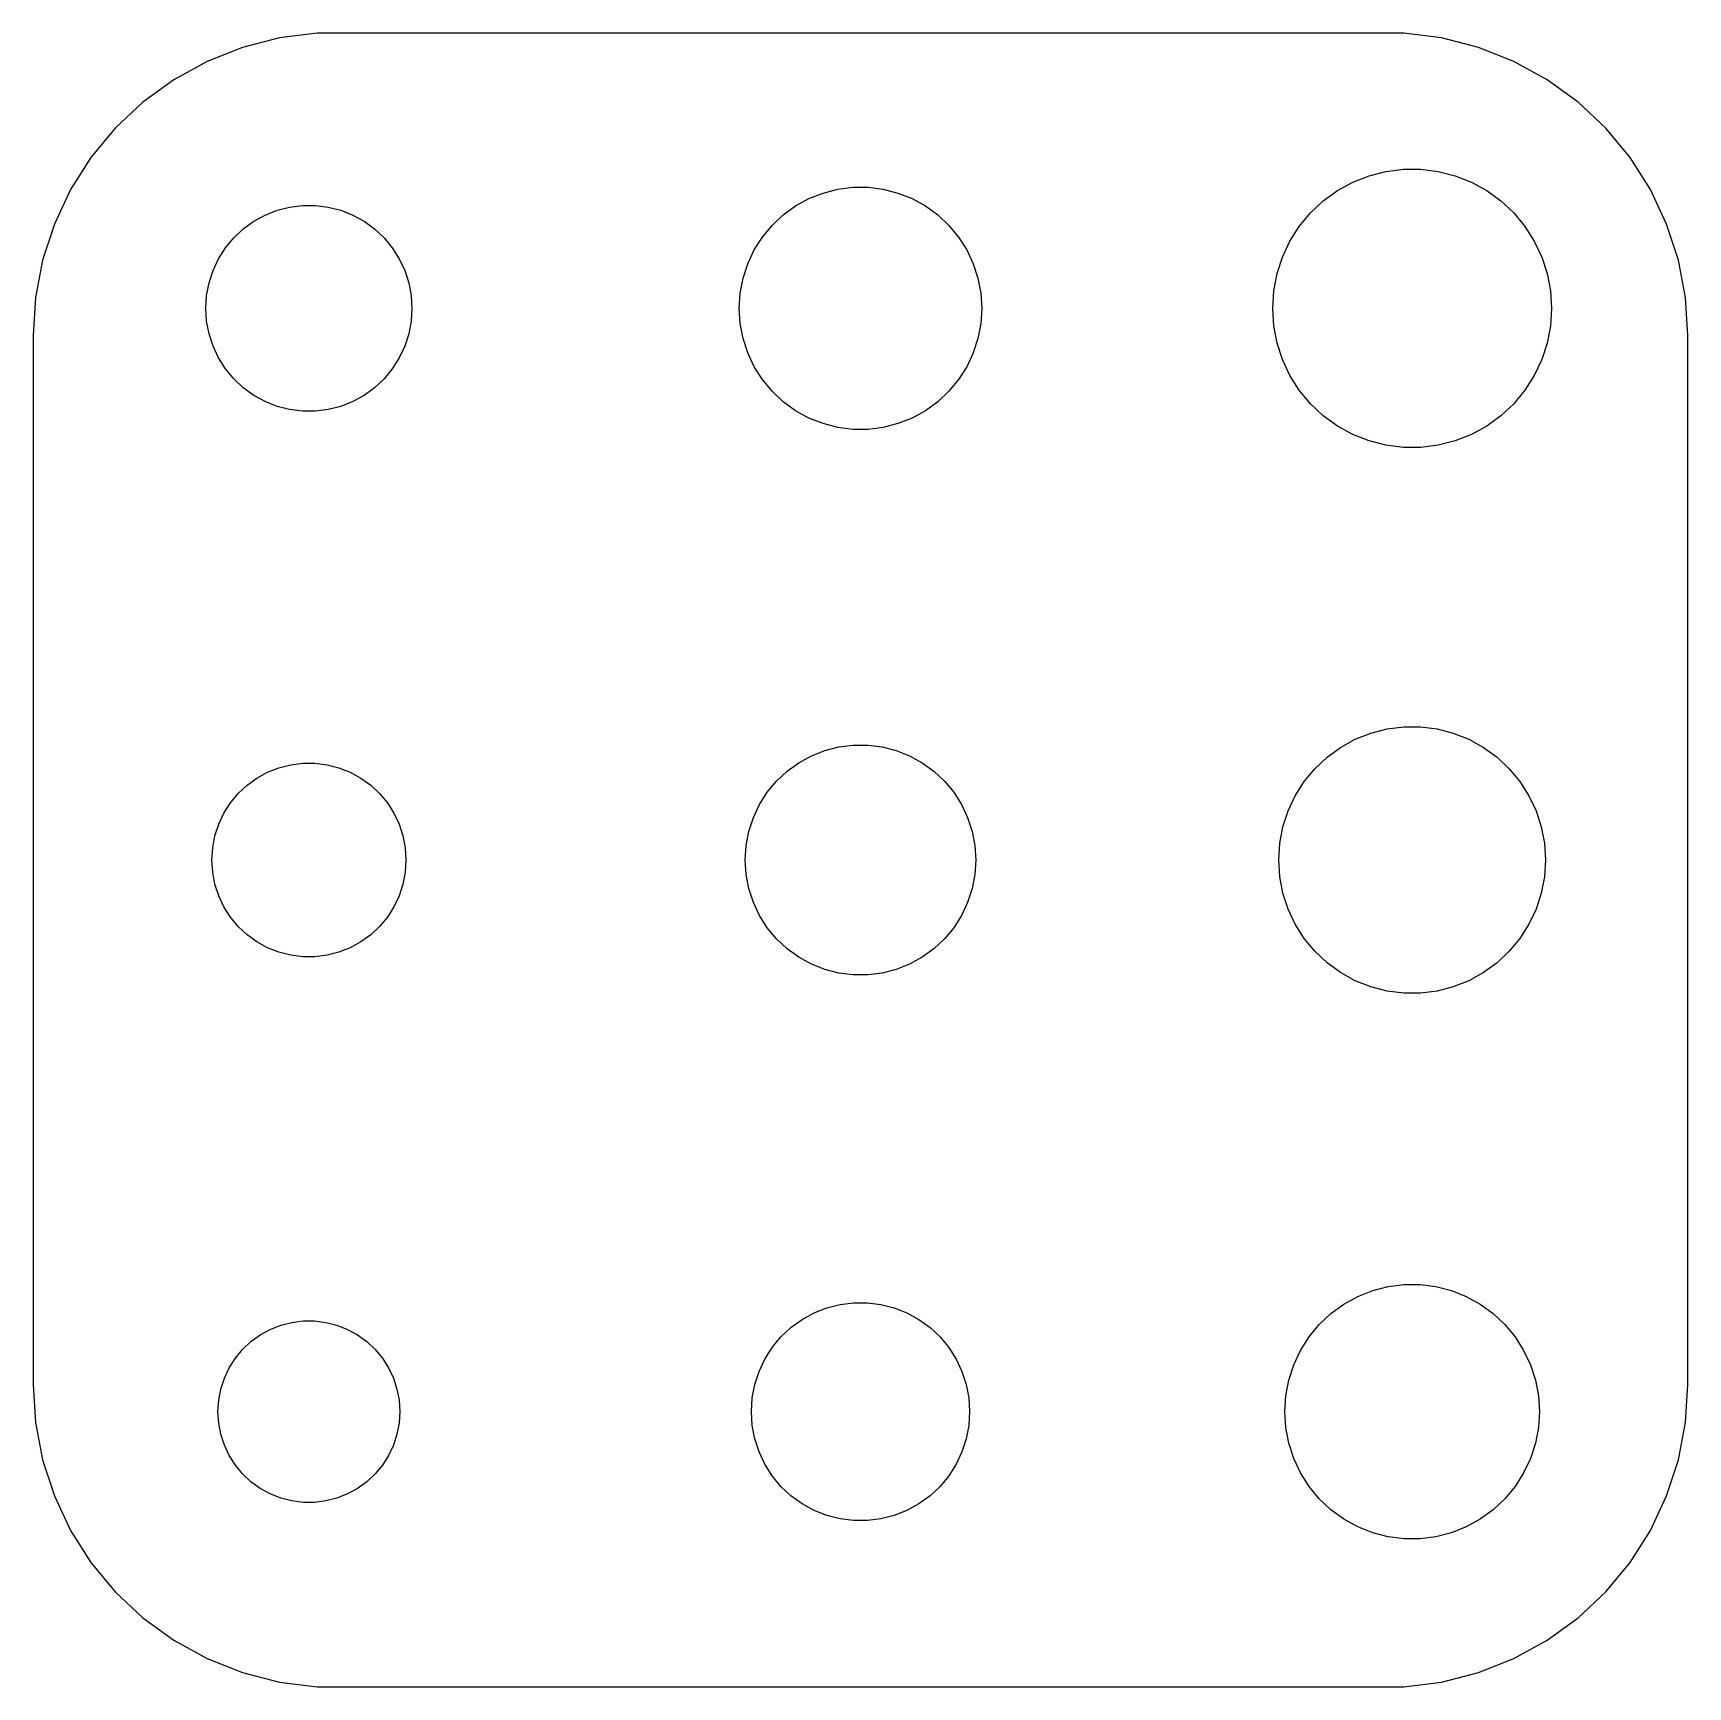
# Model space of a CAD drawing. Header units: metres. Extents: x -13.7 to 13.7, y -13.6 to 13.6.
import ezdxf

# ---------------------------------------------------------------- set-up
doc = ezdxf.new("R2010")
doc.units = ezdxf.units.M

msp = doc.modelspace()

# ---------------------------------------------------------------- linework, layer by layer
for p, q in [((-10.1951, 13.4053), (-10.7789, 13.1741)), ((-9.5869, 13.5614), (-10.1951, 13.4053)), ((-8.96394, 13.6401), (-9.5869, 13.5614)), ((8.96394, 13.6401), (-8.96394, 13.6401)), ((9.5869, 13.5614), (8.96394, 13.6401)), ((10.1951, 13.4053), (9.5869, 13.5614)), ((10.7789, 13.1741), (10.1951, 13.4053)), ((-10.7789, 13.1741), (-11.3291, 12.8716)), ((11.3291, 12.8716), (10.7789, 13.1741)), ((-11.3291, 12.8716), (-11.8371, 12.5026)), ((11.8371, 12.5026), (11.3291, 12.8716)), ((-11.8371, 12.5026), (-12.2948, 12.0727)), ((12.2948, 12.0727), (11.8371, 12.5026)), ((-12.2948, 12.0727), (-12.6951, 11.5889)), ((12.6951, 11.5889), (12.2948, 12.0727)), ((-12.6951, 11.5889), (-13.0315, 11.0588)), ((13.0315, 11.0588), (12.6951, 11.5889)), ((8.1207, 11.1811), (8.38925, 11.2874)), ((8.38925, 11.2874), (8.66902, 11.3593)), ((8.66902, 11.3593), (8.95558, 11.3954)), ((8.95558, 11.3954), (9.24442, 11.3954)), ((9.24442, 11.3954), (9.53098, 11.3593)), ((9.53098, 11.3593), (9.81073, 11.2874)), ((9.81073, 11.2874), (10.0793, 11.1811)), ((-13.0315, 11.0588), (-13.2989, 10.4906)), ((-0.851547, 10.9097), (-0.618027, 11.0021)), ((-0.618027, 11.0021), (-0.374756, 11.0646)), ((-0.374756, 11.0646), (-0.12558, 11.096)), ((-0.12558, 11.096), (0.12558, 11.096)), ((0.12558, 11.096), (0.374756, 11.0646)), ((0.374756, 11.0646), (0.618027, 11.0021)), ((0.618027, 11.0021), (0.851547, 10.9097)), ((7.63391, 10.8722), (7.86758, 11.0419)), ((7.86758, 11.0419), (8.1207, 11.1811)), ((10.0793, 11.1811), (10.3324, 11.0419)), ((10.3324, 11.0419), (10.5661, 10.8722)), ((13.2989, 10.4906), (13.0315, 11.0588)), ((-9.82382, 10.6382), (-9.62532, 10.7168)), ((-9.62532, 10.7168), (-9.41853, 10.7699)), ((-9.41853, 10.7699), (-9.20674, 10.7966)), ((-9.20674, 10.7966), (-8.99326, 10.7966)), ((-8.99326, 10.7966), (-8.78145, 10.7699)), ((-8.78145, 10.7699), (-8.57466, 10.7168)), ((-8.57466, 10.7168), (-8.37617, 10.6382)), ((-1.27484, 10.641), (-1.07164, 10.7887)), ((-1.07164, 10.7887), (-0.851547, 10.9097)), ((0.851547, 10.9097), (1.07164, 10.7887)), ((1.07164, 10.7887), (1.27484, 10.641)), ((7.23926, 10.4519), (7.42337, 10.6745)), ((7.42337, 10.6745), (7.63391, 10.8722)), ((10.5661, 10.8722), (10.7766, 10.6745)), ((10.7766, 10.6745), (10.9607, 10.4519)), ((-13.2989, 10.4906), (-13.4929, 9.89345)), ((-10.3392, 10.2637), (-10.1836, 10.4099)), ((-10.1836, 10.4099), (-10.0109, 10.5354)), ((-10.0109, 10.5354), (-9.82382, 10.6382)), ((-8.37617, 10.6382), (-8.18909, 10.5354)), ((-8.18909, 10.5354), (-8.01637, 10.4099)), ((-8.01637, 10.4099), (-7.86075, 10.2637)), ((-1.61803, 10.2756), (-1.45793, 10.4691)), ((-1.45793, 10.4691), (-1.27484, 10.641)), ((1.27484, 10.641), (1.45793, 10.4691)), ((1.45793, 10.4691), (1.61803, 10.2756)), ((7.08449, 10.208), (7.23926, 10.4519)), ((10.9607, 10.4519), (11.1155, 10.208)), ((13.4929, 9.89345), (13.2989, 10.4906)), ((-10.4753, 10.0992), (-10.3392, 10.2637)), ((-7.86075, 10.2637), (-7.72467, 10.0992)), ((-1.75261, 10.0635), (-1.61803, 10.2756)), ((1.61803, 10.2756), (1.75261, 10.0635)), ((6.9615, 9.94669), (7.08449, 10.208)), ((11.1155, 10.208), (11.2385, 9.94669)), ((-13.4929, 9.89345), (-13.6106, 9.27666)), ((-10.6806, 9.7258), (-10.5897, 9.91898)), ((-10.5897, 9.91898), (-10.4753, 10.0992)), ((-7.72467, 10.0992), (-7.61028, 9.91898)), ((-7.61028, 9.91898), (-7.51938, 9.7258)), ((-1.93716, 9.59737), (-1.85954, 9.83624)), ((-1.85954, 9.83624), (-1.75261, 10.0635)), ((1.75261, 10.0635), (1.85954, 9.83624)), ((1.85954, 9.83624), (1.93716, 9.59737)), ((6.87225, 9.67198), (6.9615, 9.94669)), ((11.2385, 9.94669), (11.3277, 9.67198)), ((13.6106, 9.27666), (13.4929, 9.89345)), ((-10.7466, 9.52277), (-10.6806, 9.7258)), ((-7.51938, 9.7258), (-7.4534, 9.52277)), ((-1.98422, 9.35066), (-1.93716, 9.59737)), ((1.93716, 9.59737), (1.98422, 9.35066)), ((6.81813, 9.38826), (6.87225, 9.67198)), ((11.3277, 9.67198), (11.3819, 9.38826)), ((-10.8, 9.09999), (-10.7866, 9.31306)), ((-10.7866, 9.31306), (-10.7466, 9.52277)), ((-7.4534, 9.52277), (-7.41339, 9.31306)), ((-7.41339, 9.31306), (-7.39999, 9.09999)), ((-2, 9.09999), (-1.98422, 9.35066)), ((1.98422, 9.35066), (2, 9.09999)), ((6.79999, 9.09999), (6.81813, 9.38826)), ((11.3819, 9.38826), (11.4, 9.09999)), ((-13.6106, 9.27666), (-13.65, 8.64999)), ((-10.7866, 8.88693), (-10.8, 9.09999)), ((-7.39999, 9.09999), (-7.41339, 8.88693)), ((-1.98422, 8.84932), (-2, 9.09999)), ((2, 9.09999), (1.98422, 8.84932)), ((6.81813, 8.81172), (6.79999, 9.09999)), ((11.4, 9.09999), (11.3819, 8.81172)), ((13.65, 8.64999), (13.6106, 9.27666)), ((-10.7466, 8.67722), (-10.7866, 8.88693)), ((-7.41339, 8.88693), (-7.4534, 8.67722)), ((-1.93716, 8.60262), (-1.98422, 8.84932)), ((1.98422, 8.84932), (1.93716, 8.60262)), ((6.87225, 8.528), (6.81813, 8.81172)), ((11.3819, 8.81172), (11.3277, 8.528)), ((-13.65, 8.64999), (-13.65, -8.64999)), ((-10.6806, 8.47418), (-10.7466, 8.67722)), ((-10.5897, 8.28101), (-10.6806, 8.47418)), ((-7.51938, 8.47418), (-7.61028, 8.28101)), ((-7.4534, 8.67722), (-7.51938, 8.47418)), ((-1.85954, 8.36374), (-1.93716, 8.60262)), ((1.93716, 8.60262), (1.85954, 8.36374)), ((6.9615, 8.25331), (6.87225, 8.528)), ((11.3277, 8.528), (11.2385, 8.25331)), ((13.65, -8.64999), (13.65, 8.64999)), ((-10.4753, 8.10075), (-10.5897, 8.28101)), ((-7.61028, 8.28101), (-7.72467, 8.10075)), ((-1.75261, 8.13649), (-1.85954, 8.36374)), ((1.85954, 8.36374), (1.75261, 8.13649)), ((7.08449, 7.99196), (6.9615, 8.25331)), ((11.2385, 8.25331), (11.1155, 7.99196)), ((-10.3392, 7.93626), (-10.4753, 8.10075)), ((-10.1836, 7.79012), (-10.3392, 7.93626)), ((-7.86075, 7.93626), (-8.01637, 7.79012)), ((-7.72467, 8.10075), (-7.86075, 7.93626)), ((-1.61803, 7.92442), (-1.75261, 8.13649)), ((-1.45793, 7.7309), (-1.61803, 7.92442)), ((1.61803, 7.92442), (1.45793, 7.7309)), ((1.75261, 8.13649), (1.61803, 7.92442)), ((7.23926, 7.74809), (7.08449, 7.99196)), ((11.1155, 7.99196), (10.9607, 7.74809)), ((-10.0109, 7.66464), (-10.1836, 7.79012)), ((-9.82382, 7.56178), (-10.0109, 7.66464)), ((-8.18909, 7.66464), (-8.37617, 7.56178)), ((-8.01637, 7.79012), (-8.18909, 7.66464)), ((-1.27484, 7.55896), (-1.45793, 7.7309)), ((1.45793, 7.7309), (1.27484, 7.55896)), ((7.42337, 7.52553), (7.23926, 7.74809)), ((10.9607, 7.74809), (10.7766, 7.52553)), ((-9.62532, 7.4832), (-9.82382, 7.56178)), ((-9.41853, 7.4301), (-9.62532, 7.4832)), ((-9.20674, 7.40335), (-9.41853, 7.4301)), ((-8.99326, 7.40335), (-9.20674, 7.40335)), ((-8.78145, 7.4301), (-8.99326, 7.40335)), ((-8.57466, 7.4832), (-8.78145, 7.4301)), ((-8.37617, 7.56178), (-8.57466, 7.4832)), ((-1.07164, 7.41133), (-1.27484, 7.55896)), ((-0.851547, 7.29034), (-1.07164, 7.41133)), ((1.07164, 7.41133), (0.851547, 7.29034)), ((1.27484, 7.55896), (1.07164, 7.41133)), ((7.63391, 7.3278), (7.42337, 7.52553)), ((10.7766, 7.52553), (10.5661, 7.3278)), ((-0.618027, 7.19788), (-0.851547, 7.29034)), ((-0.374756, 7.13542), (-0.618027, 7.19788)), ((-0.12558, 7.10394), (-0.374756, 7.13542)), ((0.12558, 7.10394), (-0.12558, 7.10394)), ((0.374756, 7.13542), (0.12558, 7.10394)), ((0.618027, 7.19788), (0.374756, 7.13542)), ((0.851547, 7.29034), (0.618027, 7.19788)), ((7.86758, 7.15804), (7.63391, 7.3278)), ((8.1207, 7.01889), (7.86758, 7.15804)), ((10.3324, 7.15804), (10.0793, 7.01889)), ((10.5661, 7.3278), (10.3324, 7.15804)), ((8.38925, 6.91257), (8.1207, 7.01889)), ((8.66902, 6.84073), (8.38925, 6.91257)), ((8.95558, 6.80453), (8.66902, 6.84073)), ((9.53098, 6.84073), (9.24442, 6.80453)), ((9.81073, 6.91257), (9.53098, 6.84073)), ((10.0793, 7.01889), (9.81073, 6.91257)), ((9.24442, 6.80453), (8.95558, 6.80453)), ((8.68776, 2.16103), (8.96185, 2.19565)), ((8.96185, 2.19565), (9.23813, 2.19565)), ((9.23813, 2.19565), (9.51224, 2.16103)), ((7.92117, 1.85751), (8.16328, 1.99062)), ((8.16328, 1.99062), (8.42015, 2.09232)), ((8.42015, 2.09232), (8.68776, 2.16103)), ((9.51224, 2.16103), (9.77983, 2.09232)), ((9.77983, 2.09232), (10.0367, 1.99062)), ((10.0367, 1.99062), (10.2788, 1.85751)), ((-1.01807, 1.60422), (-0.808975, 1.71916)), ((-0.808975, 1.71916), (-0.587128, 1.80701)), ((-0.587128, 1.80701), (-0.356018, 1.86633)), ((-0.356018, 1.86633), (-0.119293, 1.89624)), ((-0.119293, 1.89624), (0.119293, 1.89624)), ((0.119293, 1.89624), (0.356018, 1.86633)), ((0.356018, 1.86633), (0.587128, 1.80701)), ((0.587128, 1.80701), (0.808975, 1.71916)), ((0.808975, 1.71916), (1.01807, 1.60422)), ((7.49626, 1.506), (7.69766, 1.69511)), ((7.69766, 1.69511), (7.92117, 1.85751)), ((10.2788, 1.85751), (10.5023, 1.69511)), ((10.5023, 1.69511), (10.7037, 1.506)), ((-9.95732, 1.35092), (-9.78123, 1.44771)), ((-9.78123, 1.44771), (-9.59442, 1.52168)), ((-9.59442, 1.52168), (-9.3998, 1.57166)), ((-9.3998, 1.57166), (-9.20045, 1.59683)), ((-9.20045, 1.59683), (-8.99953, 1.59683)), ((-8.99953, 1.59683), (-8.80019, 1.57166)), ((-8.80019, 1.57166), (-8.60556, 1.52168)), ((-8.60556, 1.52168), (-8.41875, 1.44771)), ((-8.41875, 1.44771), (-8.24268, 1.35092)), ((-1.38504, 1.30063), (-1.21111, 1.46397)), ((-1.21111, 1.46397), (-1.01807, 1.60422)), ((1.01807, 1.60422), (1.21111, 1.46397)), ((1.21111, 1.46397), (1.38504, 1.30063)), ((7.32016, 1.29312), (7.49626, 1.506)), ((10.7037, 1.506), (10.8798, 1.29312)), ((-10.3944, 0.940445), (-10.2663, 1.09526)), ((-10.2663, 1.09526), (-10.1199, 1.23282)), ((-10.1199, 1.23282), (-9.95732, 1.35092)), ((-8.24268, 1.35092), (-8.08011, 1.23282)), ((-8.08011, 1.23282), (-7.93364, 1.09526)), ((-7.93364, 1.09526), (-7.80557, 0.940445)), ((-1.66498, 0.915329), (-1.53712, 1.11679)), ((-1.53712, 1.11679), (-1.38504, 1.30063)), ((1.38504, 1.30063), (1.53712, 1.11679)), ((1.53712, 1.11679), (1.66498, 0.915329)), ((7.17212, 1.05984), (7.32016, 1.29312)), ((10.8798, 1.29312), (11.0279, 1.05984)), ((-10.5021, 0.770798), (-10.3944, 0.940445)), ((-7.80557, 0.940445), (-7.69791, 0.770798)), ((-1.76657, 0.699432), (-1.66498, 0.915329)), ((1.66498, 0.915329), (1.76657, 0.699432)), ((7.05449, 0.80986), (7.17212, 1.05984)), ((11.0279, 1.05984), (11.1455, 0.80986)), ((-10.6497, 0.397903), (-10.5876, 0.588989)), ((-10.5876, 0.588989), (-10.5021, 0.770798)), ((-7.69791, 0.770798), (-7.61235, 0.588989)), ((-7.61235, 0.588989), (-7.55026, 0.397903)), ((-1.8403, 0.472504), (-1.76657, 0.699432)), ((1.76657, 0.699432), (1.8403, 0.472504)), ((6.91734, 0.275726), (6.96912, 0.547104)), ((6.96912, 0.547104), (7.05449, 0.80986)), ((11.1455, 0.80986), (11.2309, 0.547104)), ((11.2309, 0.547104), (11.2826, 0.275726)), ((-10.6874, 0.200531), (-10.6497, 0.397903)), ((-7.55026, 0.397903), (-7.5126, 0.200531)), ((-1.88501, 0.238129), (-1.8403, 0.472504)), ((1.8403, 0.472504), (1.88501, 0.238129)), ((6.89999, 0), (6.91734, 0.275726)), ((11.2826, 0.275726), (11.3, 0)), ((-10.7, 0), (-10.6874, 0.200531)), ((-10.6874, -0.200531), (-10.7, 0)), ((-7.5126, 0.200531), (-7.5, 0)), ((-7.5, 0), (-7.5126, -0.200531)), ((-1.89999, 0), (-1.88501, 0.238129)), ((-1.88501, -0.238129), (-1.89999, 0)), ((1.88501, 0.238129), (1.89999, 0)), ((1.89999, 0), (1.88501, -0.238129)), ((6.91734, -0.275726), (6.89999, 0)), ((11.3, 0), (11.2826, -0.275726)), ((-10.6497, -0.397903), (-10.6874, -0.200531)), ((-7.5126, -0.200531), (-7.55026, -0.397903)), ((-1.8403, -0.472504), (-1.88501, -0.238129)), ((1.88501, -0.238129), (1.8403, -0.472504)), ((-10.5876, -0.588989), (-10.6497, -0.397903)), ((-7.55026, -0.397903), (-7.61235, -0.588989)), ((-1.76657, -0.699432), (-1.8403, -0.472504)), ((1.8403, -0.472504), (1.76657, -0.699432)), ((6.96912, -0.547104), (6.91734, -0.275726)), ((11.2826, -0.275726), (11.2309, -0.547104)), ((-10.5021, -0.770798), (-10.5876, -0.588989)), ((-10.3944, -0.940445), (-10.5021, -0.770798)), ((-7.69791, -0.770798), (-7.80557, -0.940445)), ((-7.61235, -0.588989), (-7.69791, -0.770798)), ((-1.66498, -0.915329), (-1.76657, -0.699432)), ((1.76657, -0.699432), (1.66498, -0.915329)), ((7.05449, -0.80986), (6.96912, -0.547104)), ((7.17212, -1.05984), (7.05449, -0.80986)), ((11.1455, -0.80986), (11.0279, -1.05984)), ((11.2309, -0.547104), (11.1455, -0.80986)), ((-10.2663, -1.09526), (-10.3944, -0.940445)), ((-7.80557, -0.940445), (-7.93364, -1.09526)), ((-1.53712, -1.11679), (-1.66498, -0.915329)), ((1.66498, -0.915329), (1.53712, -1.11679)), ((7.32016, -1.29312), (7.17212, -1.05984)), ((11.0279, -1.05984), (10.8798, -1.29312)), ((-10.1199, -1.23282), (-10.2663, -1.09526)), ((-9.95732, -1.35092), (-10.1199, -1.23282)), ((-9.78123, -1.44771), (-9.95732, -1.35092)), ((-8.24268, -1.35092), (-8.41875, -1.44771)), ((-8.08011, -1.23282), (-8.24268, -1.35092)), ((-7.93364, -1.09526), (-8.08011, -1.23282)), ((-1.38504, -1.30063), (-1.53712, -1.11679)), ((-1.21111, -1.46397), (-1.38504, -1.30063)), ((1.38504, -1.30063), (1.21111, -1.46397)), ((1.53712, -1.11679), (1.38504, -1.30063)), ((7.49626, -1.506), (7.32016, -1.29312)), ((10.8798, -1.29312), (10.7037, -1.506)), ((-9.59442, -1.52168), (-9.78123, -1.44771)), ((-9.3998, -1.57166), (-9.59442, -1.52168)), ((-9.20045, -1.59683), (-9.3998, -1.57166)), ((-8.99953, -1.59683), (-9.20045, -1.59683)), ((-8.80019, -1.57166), (-8.99953, -1.59683)), ((-8.60556, -1.52168), (-8.80019, -1.57166)), ((-8.41875, -1.44771), (-8.60556, -1.52168)), ((-1.01807, -1.60422), (-1.21111, -1.46397)), ((-0.808975, -1.71916), (-1.01807, -1.60422)), ((1.01807, -1.60422), (0.808975, -1.71916)), ((1.21111, -1.46397), (1.01807, -1.60422)), ((7.69766, -1.69511), (7.49626, -1.506)), ((10.7037, -1.506), (10.5023, -1.69511)), ((-0.587128, -1.80701), (-0.808975, -1.71916)), ((-0.356018, -1.86633), (-0.587128, -1.80701)), ((-0.119293, -1.89624), (-0.356018, -1.86633)), ((0.119293, -1.89624), (-0.119293, -1.89624)), ((0.356018, -1.86633), (0.119293, -1.89624)), ((0.587128, -1.80701), (0.356018, -1.86633)), ((0.808975, -1.71916), (0.587128, -1.80701)), ((7.92117, -1.85751), (7.69766, -1.69511)), ((8.16328, -1.99062), (7.92117, -1.85751)), ((10.2788, -1.85751), (10.0367, -1.99062)), ((10.5023, -1.69511), (10.2788, -1.85751)), ((8.42015, -2.09232), (8.16328, -1.99062)), ((8.68776, -2.16103), (8.42015, -2.09232)), ((8.96185, -2.19565), (8.68776, -2.16103)), ((9.51224, -2.16103), (9.23813, -2.19565)), ((9.77983, -2.09232), (9.51224, -2.16103)), ((10.0367, -1.99062), (9.77983, -2.09232)), ((9.23813, -2.19565), (8.96185, -2.19565)), ((8.45105, -7.10277), (8.7065, -7.03719)), ((8.7065, -7.03719), (8.96814, -7.00414)), ((8.96814, -7.00414), (9.23186, -7.00414)), ((9.23186, -7.00414), (9.4935, -7.03719)), ((9.4935, -7.03719), (9.74893, -7.10277)), ((-0.556229, -7.38809), (-0.33728, -7.33188)), ((-0.33728, -7.33188), (-0.113022, -7.30354)), ((-0.113022, -7.30354), (0.113022, -7.30354)), ((0.113022, -7.30354), (0.33728, -7.33188)), ((0.33728, -7.33188), (0.556229, -7.38809)), ((7.7614, -7.48192), (7.97476, -7.3269)), ((7.97476, -7.3269), (8.20586, -7.19986)), ((8.20586, -7.19986), (8.45105, -7.10277)), ((9.74893, -7.10277), (9.99413, -7.19986)), ((9.99413, -7.19986), (10.2252, -7.3269)), ((10.2252, -7.3269), (10.4386, -7.48192)), ((-9.56352, -7.6734), (-9.38106, -7.62656)), ((-9.38106, -7.62656), (-9.19418, -7.60295)), ((-9.19418, -7.60295), (-9.00581, -7.60295)), ((-9.00581, -7.60295), (-8.81892, -7.62656)), ((-8.81892, -7.62656), (-8.63646, -7.6734)), ((-1.14735, -7.71307), (-0.964478, -7.5802)), ((-0.964478, -7.5802), (-0.766388, -7.4713)), ((-0.766388, -7.4713), (-0.556229, -7.38809)), ((0.556229, -7.38809), (0.766388, -7.4713)), ((0.766388, -7.4713), (0.964478, -7.5802)), ((0.964478, -7.5802), (1.14735, -7.71307)), ((7.56915, -7.66245), (7.7614, -7.48192)), ((10.4386, -7.48192), (10.6308, -7.66245)), ((-10.0561, -7.94423), (-9.90373, -7.8335)), ((-9.90373, -7.8335), (-9.73866, -7.74275)), ((-9.73866, -7.74275), (-9.56352, -7.6734)), ((-8.63646, -7.6734), (-8.46132, -7.74275)), ((-8.46132, -7.74275), (-8.29625, -7.8335)), ((-8.29625, -7.8335), (-8.14386, -7.94423)), ((-1.45622, -8.04198), (-1.31213, -7.86781)), ((-1.31213, -7.86781), (-1.14735, -7.71307)), ((1.14735, -7.71307), (1.31213, -7.86781)), ((1.31213, -7.86781), (1.45622, -8.04198)), ((7.25975, -8.0883), (7.40106, -7.86565)), ((7.40106, -7.86565), (7.56915, -7.66245)), ((10.6308, -7.66245), (10.7989, -7.86565)), ((10.7989, -7.86565), (10.9402, -8.0883)), ((-10.3135, -8.21831), (-10.1935, -8.07317)), ((-10.1935, -8.07317), (-10.0561, -7.94423)), ((-8.14386, -7.94423), (-8.00655, -8.07317)), ((-8.00655, -8.07317), (-7.88646, -8.21831)), ((-1.57735, -8.23283), (-1.45622, -8.04198)), ((1.45622, -8.04198), (1.57735, -8.23283)), ((7.14746, -8.32693), (7.25975, -8.0883)), ((10.9402, -8.0883), (11.0525, -8.32693)), ((-10.4947, -8.54781), (-10.4145, -8.37737)), ((-10.4145, -8.37737), (-10.3135, -8.21831)), ((-7.88646, -8.21831), (-7.78554, -8.37737)), ((-7.78554, -8.37737), (-7.70532, -8.54781)), ((-1.74344, -8.65234), (-1.67358, -8.43736)), ((-1.67358, -8.43736), (-1.57735, -8.23283)), ((1.57735, -8.23283), (1.67358, -8.43736)), ((1.67358, -8.43736), (1.74344, -8.65234)), ((7.06596, -8.57774), (7.14746, -8.32693)), ((11.0525, -8.32693), (11.134, -8.57774)), ((-13.65, -8.64999), (-13.6106, -9.27666)), ((-10.5882, -8.91199), (-10.5529, -8.72696)), ((-10.5529, -8.72696), (-10.4947, -8.54781)), ((-7.70532, -8.54781), (-7.64713, -8.72696)), ((-7.64713, -8.72696), (-7.61182, -8.91199)), ((-1.7858, -8.87439), (-1.74344, -8.65234)), ((1.74344, -8.65234), (1.7858, -8.87439)), ((7.01656, -8.83679), (7.06596, -8.57774)), ((11.134, -8.57774), (11.1834, -8.83679)), ((13.6106, -9.27666), (13.65, -8.64999)), ((-10.6, -9.09999), (-10.5882, -8.91199)), ((-7.61182, -8.91199), (-7.59999, -9.09999)), ((-1.79999, -9.09999), (-1.7858, -8.87439)), ((1.7858, -8.87439), (1.79999, -9.09999)), ((7, -9.09999), (7.01656, -8.83679)), ((11.1834, -8.83679), (11.2, -9.09999)), ((-13.6106, -9.27666), (-13.4929, -9.89345)), ((-10.5882, -9.28799), (-10.6, -9.09999)), ((-7.59999, -9.09999), (-7.61182, -9.28799)), ((-1.7858, -9.32559), (-1.79999, -9.09999)), ((1.79999, -9.09999), (1.7858, -9.32559)), ((7.01656, -9.36319), (7, -9.09999)), ((11.2, -9.09999), (11.1834, -9.36319)), ((13.4929, -9.89345), (13.6106, -9.27666)), ((-10.5529, -9.47302), (-10.5882, -9.28799)), ((-10.4947, -9.65218), (-10.5529, -9.47302)), ((-7.64713, -9.47302), (-7.70532, -9.65218)), ((-7.61182, -9.28799), (-7.64713, -9.47302)), ((-1.74344, -9.54764), (-1.7858, -9.32559)), ((-1.67358, -9.76262), (-1.74344, -9.54764)), ((1.74344, -9.54764), (1.67358, -9.76262)), ((1.7858, -9.32559), (1.74344, -9.54764)), ((7.06596, -9.62224), (7.01656, -9.36319)), ((11.1834, -9.36319), (11.134, -9.62224)), ((-10.4145, -9.82262), (-10.4947, -9.65218)), ((-10.3135, -9.98167), (-10.4145, -9.82262)), ((-7.78554, -9.82262), (-7.88646, -9.98167)), ((-7.70532, -9.65218), (-7.78554, -9.82262)), ((-1.57735, -9.96715), (-1.67358, -9.76262)), ((1.67358, -9.76262), (1.57735, -9.96715)), ((7.14746, -9.87305), (7.06596, -9.62224)), ((11.134, -9.62224), (11.0525, -9.87305)), ((-13.4929, -9.89345), (-13.2989, -10.4906)), ((-10.1935, -10.1268), (-10.3135, -9.98167)), ((-7.88646, -9.98167), (-8.00655, -10.1268)), ((-1.45622, -10.158), (-1.57735, -9.96715)), ((1.57735, -9.96715), (1.45622, -10.158)), ((7.25975, -10.1117), (7.14746, -9.87305)), ((11.0525, -9.87305), (10.9402, -10.1117)), ((13.2989, -10.4906), (13.4929, -9.89345)), ((-10.0561, -10.2558), (-10.1935, -10.1268)), ((-9.90373, -10.3665), (-10.0561, -10.2558)), ((-9.73866, -10.4572), (-9.90373, -10.3665)), ((-8.29625, -10.3665), (-8.46132, -10.4572)), ((-8.14386, -10.2558), (-8.29625, -10.3665)), ((-8.00655, -10.1268), (-8.14386, -10.2558)), ((-1.31213, -10.3322), (-1.45622, -10.158)), ((-1.14735, -10.4869), (-1.31213, -10.3322)), ((1.31213, -10.3322), (1.14735, -10.4869)), ((1.45622, -10.158), (1.31213, -10.3322)), ((7.40106, -10.3343), (7.25975, -10.1117)), ((7.56915, -10.5375), (7.40106, -10.3343)), ((10.7989, -10.3343), (10.6308, -10.5375)), ((10.9402, -10.1117), (10.7989, -10.3343)), ((-13.2989, -10.4906), (-13.0315, -11.0588)), ((-9.56352, -10.5266), (-9.73866, -10.4572)), ((-9.38106, -10.5734), (-9.56352, -10.5266)), ((-9.19418, -10.597), (-9.38106, -10.5734)), ((-9.00581, -10.597), (-9.19418, -10.597)), ((-8.81892, -10.5734), (-9.00581, -10.597)), ((-8.63646, -10.5266), (-8.81892, -10.5734)), ((-8.46132, -10.4572), (-8.63646, -10.5266)), ((-0.964478, -10.6198), (-1.14735, -10.4869)), ((-0.766388, -10.7287), (-0.964478, -10.6198)), ((0.964478, -10.6198), (0.766388, -10.7287)), ((1.14735, -10.4869), (0.964478, -10.6198)), ((7.7614, -10.7181), (7.56915, -10.5375)), ((10.6308, -10.5375), (10.4386, -10.7181)), ((13.0315, -11.0588), (13.2989, -10.4906)), ((-0.556229, -10.8119), (-0.766388, -10.7287)), ((-0.33728, -10.8681), (-0.556229, -10.8119)), ((-0.113022, -10.8964), (-0.33728, -10.8681)), ((0.113022, -10.8964), (-0.113022, -10.8964)), ((0.33728, -10.8681), (0.113022, -10.8964)), ((0.556229, -10.8119), (0.33728, -10.8681)), ((0.766388, -10.7287), (0.556229, -10.8119)), ((7.97476, -10.8731), (7.7614, -10.7181)), ((8.20586, -11.0001), (7.97476, -10.8731)), ((10.2252, -10.8731), (9.99413, -11.0001)), ((10.4386, -10.7181), (10.2252, -10.8731)), ((-13.0315, -11.0588), (-12.6951, -11.5889)), ((8.45105, -11.0972), (8.20586, -11.0001)), ((8.7065, -11.1628), (8.45105, -11.0972)), ((8.96814, -11.1958), (8.7065, -11.1628)), ((9.4935, -11.1628), (9.23186, -11.1958)), ((9.74893, -11.0972), (9.4935, -11.1628)), ((9.99413, -11.0001), (9.74893, -11.0972)), ((12.6951, -11.5889), (13.0315, -11.0588)), ((9.23186, -11.1958), (8.96814, -11.1958)), ((-12.6951, -11.5889), (-12.2948, -12.0727)), ((12.2948, -12.0727), (12.6951, -11.5889)), ((-12.2948, -12.0727), (-11.8371, -12.5026)), ((11.8371, -12.5026), (12.2948, -12.0727)), ((-11.8371, -12.5026), (-11.3291, -12.8716)), ((11.3291, -12.8716), (11.8371, -12.5026)), ((-11.3291, -12.8716), (-10.7789, -13.1741)), ((10.7789, -13.1741), (11.3291, -12.8716)), ((-10.7789, -13.1741), (-10.1951, -13.4053)), ((10.1951, -13.4053), (10.7789, -13.1741)), ((-10.1951, -13.4053), (-9.5869, -13.5614)), ((-9.5869, -13.5614), (-8.96394, -13.6401)), ((-8.96394, -13.6401), (8.96394, -13.6401)), ((8.96394, -13.6401), (9.5869, -13.5614)), ((9.5869, -13.5614), (10.1951, -13.4053))]:
    msp.add_line(p, q)

doc.saveas('drawing.dxf')
